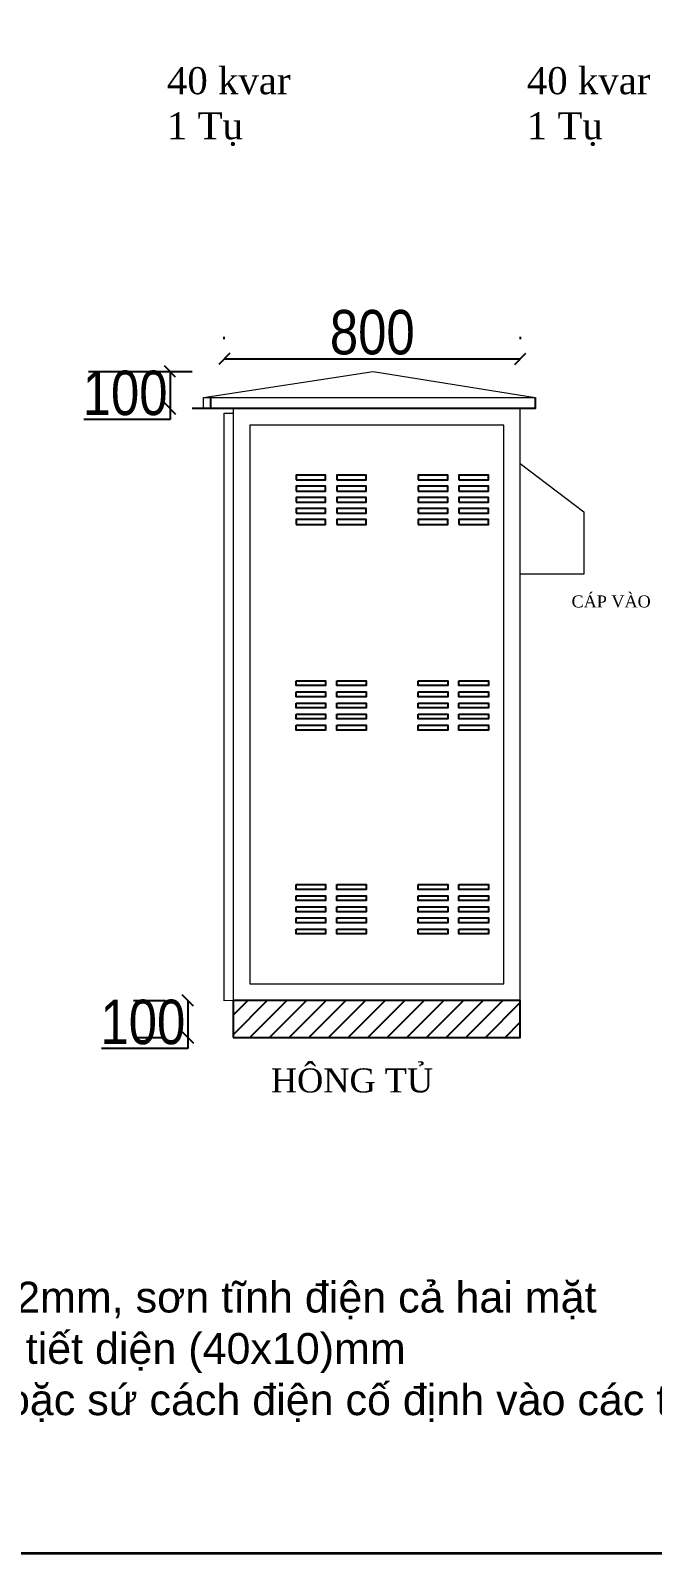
# Model space of a CAD drawing. Header units: millimetres. Extents: x 330554 to 656471, y 11007 to 130943.
# Drawn here: x 416314 to 417995, y 92136 to 96252 of the extents above; entities that cross this region are included whole.
import ezdxf

# ---------------------------------------------------------------- set-up
doc = ezdxf.new("R2010")
doc.units = ezdxf.units.MM
doc.header["$LTSCALE"] = 6
doc.layers.add('Khung Bao', color=101, linetype='Continuous')
doc.layers.add('thước đo', color=3, linetype='Continuous')
doc.layers.add('netlonkhungten', color=32, linetype='Continuous', lineweight=35)
doc.layers.add('tex tieu de', color=11, linetype='Continuous', lineweight=13)
doc.styles.add('ghi chu', font='arial.ttf', dxfattribs={"height": 80})
doc.styles.get("Standard").update_dxf_attribs({"font": 'VHELVCN.TTF', "height": 120})
doc.styles.add('tieu de', font='arialbd.ttf', dxfattribs={"height": 120})
doc.dimstyles.new('TL11', dxfattribs={"dimtxt": 60, "dimasz": 30, "dimexe": 60, "dimexo": 200, "dimgap": 10, "dimtad": 1, "dimtoh": 1, "dimdec": 0, "dimzin": 0, "dimdsep": 46, "dimtxsty": 'Standard', "dimblk": 'OBLIQUE', "dimcen": 0.09, "dimclrd": 6, "dimclre": 6, "dimclrt": 4, "dimadec": 0, "dimazin": 0, "dimtfac": 1, "dimtdec": 0, "dimtofl": 0, "dimtmove": 0, "dimatfit": 3, "dimldrblk": 'OBLIQUE', "dimfxl": 10, "dimtzin": 0, "dimarcsym": 0})

# ---------------------------------------------------------------- blocks, each defined once
blk = doc.blocks.new('_Oblique')
at = {"color": 0, "lineweight": -2}
blk.add_line((-0.5, -0.5), (0.5, 0.5), dxfattribs=at)
blk = doc.blocks.new('*D554')
at = {"layer": 'Defpoints', "color": 0, "transparency": 16777216}
for p in [(416271.6, 95330.7), (416633.8, 95230.7), (416691.6, 95230.7)]:
    blk.add_point(p, dxfattribs=at)
at = {"layer": 'Khung Bao', "color": 6, "lineweight": -2, "transparency": 16777216}
for p, q in [((416471.6, 95330.7), (416751.6, 95330.7)), ((416691.6, 95330.7), (416691.6, 95230.7)), ((416691.6, 95230.7), (416691.6, 95200.7)), ((416833.8, 95230.7), (416751.6, 95230.7)), ((416691.6, 95200.7), (416458.6, 95200.7))]:
    blk.add_line(p, q, dxfattribs=at)
at = {"layer": 'Khung Bao', "color": 6, "lineweight": -2, "transparency": 16777216, "xscale": 30, "yscale": 30, "zscale": 30}
for p, rotation in [((416691.6, 95330.7), 90), ((416691.6, 95230.7), 270)]:
    blk.add_blockref('_Oblique', p, dxfattribs=dict(at, rotation=rotation))
at = {"layer": 'Khung Bao', "color": 4, "transparency": 16777216, "insert": (416570.1, 95272), "char_height": 120, "attachment_point": 5}
blk.add_mtext('100', dxfattribs=at)
blk = doc.blocks.new('*D553')
at = {"layer": 'Defpoints', "color": 0, "transparency": 16777216}
for p in [(416792.6, 93630.7), (416739.5, 93530.7), (416792.6, 93530.7)]:
    blk.add_point(p, dxfattribs=at)
at = {"layer": 'Khung Bao', "color": 6, "lineweight": -2, "transparency": 16777216}
for p, q in [((416592.6, 93630.7), (416679.5, 93630.7)), ((416739.5, 93630.7), (416739.5, 93530.7)), ((416592.6, 93530.7), (416679.5, 93530.7)), ((416739.5, 93530.7), (416739.5, 93500.7)), ((416739.5, 93500.7), (416506.5, 93500.7))]:
    blk.add_line(p, q, dxfattribs=at)
at = {"layer": 'Khung Bao', "color": 6, "lineweight": -2, "transparency": 16777216, "xscale": 30, "yscale": 30, "zscale": 30}
for p, rotation in [((416739.5, 93630.7), 90), ((416739.5, 93530.7), 270)]:
    blk.add_blockref('_Oblique', p, dxfattribs=dict(at, rotation=rotation))
at = {"layer": 'Khung Bao', "color": 4, "transparency": 16777216, "insert": (416618, 93572), "char_height": 120, "attachment_point": 5}
blk.add_mtext('100', dxfattribs=at)
blk = doc.blocks.new('*D577')
at = {"layer": 'Defpoints', "color": 0, "transparency": 16777216}
for p in [(417638.2, 95364.7), (416838, 95218.4), (417638.2, 95218.4)]:
    blk.add_point(p, dxfattribs=at)
at = {"layer": 'Khung Bao', "color": 6, "lineweight": -2, "transparency": 16777216}
for p, q in [((416838, 95418.4), (416838, 95424.7)), ((417638.2, 95418.4), (417638.2, 95424.7)), ((416838, 95364.7), (417638.2, 95364.7))]:
    blk.add_line(p, q, dxfattribs=at)
at = {"layer": 'Khung Bao', "color": 6, "lineweight": -2, "transparency": 16777216, "xscale": 30, "yscale": 30, "zscale": 30, "rotation": 180}
blk.add_blockref('_Oblique', (416838, 95364.7), dxfattribs=at)
at = {"layer": 'Khung Bao', "color": 6, "lineweight": -2, "transparency": 16777216, "xscale": 30, "yscale": 30, "zscale": 30}
blk.add_blockref('_Oblique', (417638.2, 95364.7), dxfattribs=at)
at = {"layer": 'Khung Bao', "color": 4, "transparency": 16777216, "insert": (417238.1, 95436), "char_height": 120, "attachment_point": 5}
blk.add_mtext('800', dxfattribs=at)

msp = doc.modelspace()

# ---------------------------------------------------------------- hatches: boundary and pattern name
at = {"layer": 'thước đo', "linetype": 'ByBlock', "ltscale": 8}
h = msp.add_hatch(dxfattribs=at)
h.set_pattern_fill('ANSI31', color=0, scale=300, style=0)
h.set_pattern_definition([(45, (179329.448, 88131.157), (-26.516504, 26.516504), [])])
h.paths.add_polyline_path([(416861.948, 93530.685), (417638.186, 93530.685), (417638.186, 93630.685), (416861.948, 93630.685)])

# ---------------------------------------------------------------- linework, layer by layer
at = {"layer": 'netlonkhungten'}
msp.add_lwpolyline([(413725.963, 100300.107), (424995.864, 100300.107), (424995.864, 92136.301), (413725.963, 92136.301)], close=True, dxfattribs=at)
at = {"layer": 'thước đo', "color": 7, "lineweight": 18, "ltscale": 8}
for p, q in [((416781.948, 95260.685), (417240.067, 95330.685)), ((417240.067, 95330.685), (417678.186, 95260.685)), ((416781.948, 95230.685), (416781.948, 95260.685)), ((416781.948, 95260.685), (417678.186, 95260.685)), ((416801.948, 95230.685), (416781.948, 95230.685)), ((416837.955, 93630.09), (416837.955, 95218.401)), ((416837.955, 95218.401), (416862.186, 95218.401)), ((417638.186, 95081.828), (417809.754, 94951.415)), ((417809.754, 94951.415), (417809.754, 94783.328)), ((417809.754, 94783.328), (417638.186, 94783.328)), ((416861.948, 93630.685), (416837.955, 93630.09))]:
    msp.add_line(p, q, dxfattribs=at)
at = {"layer": 'thước đo', "color": 0, "linetype": 'ByBlock', "ltscale": 8}
for p, q in [((416801.948, 95230.685), (416801.948, 95263.741)), ((416841.948, 95230.685), (416801.948, 95230.685))]:
    msp.add_line(p, q, dxfattribs=at)
msp.add_lwpolyline([(417678.186, 95260.685), (417678.186, 95230.685), (416801.948, 95230.685), (416801.948, 95263.741)], dxfattribs=at)
at = {"layer": 'thước đo', "color": 7, "lineweight": 18, "ltscale": 8}
for points in [[(416862.186, 93630.685), (417638.186, 93630.685), (417638.186, 95230.685), (416862.186, 95230.685)], [(416907.186, 93675.685), (417593.186, 93675.685), (417593.186, 95185.685), (416907.186, 95185.685)]]:
    msp.add_lwpolyline(points, close=True, dxfattribs=at)
at = {"layer": 'thước đo', "color": 0, "linetype": 'ByBlock', "ltscale": 8}
for points in [[(417031.948, 95037.504), (417111.948, 95037.504), (417111.948, 95050.504), (417031.948, 95050.504)], [(417141.948, 95037.504), (417221.948, 95037.504), (417221.948, 95050.504), (417141.948, 95050.504)], [(417361.948, 95037.504), (417441.948, 95037.504), (417441.948, 95050.504), (417361.948, 95050.504)], [(417471.948, 95037.504), (417551.948, 95037.504), (417551.948, 95050.504), (417471.948, 95050.504)], [(417031.948, 95007.504), (417111.948, 95007.504), (417111.948, 95020.504), (417031.948, 95020.504)], [(417141.948, 95007.504), (417221.948, 95007.504), (417221.948, 95020.504), (417141.948, 95020.504)], [(417361.948, 95007.504), (417441.948, 95007.504), (417441.948, 95020.504), (417361.948, 95020.504)], [(417471.948, 95007.504), (417551.948, 95007.504), (417551.948, 95020.504), (417471.948, 95020.504)], [(417031.948, 94977.504), (417111.948, 94977.504), (417111.948, 94990.504), (417031.948, 94990.504)], [(417031.948, 94947.504), (417111.948, 94947.504), (417111.948, 94960.504), (417031.948, 94960.504)], [(417141.948, 94977.504), (417221.948, 94977.504), (417221.948, 94990.504), (417141.948, 94990.504)], [(417141.948, 94947.504), (417221.948, 94947.504), (417221.948, 94960.504), (417141.948, 94960.504)], [(417361.948, 94977.504), (417441.948, 94977.504), (417441.948, 94990.504), (417361.948, 94990.504)], [(417361.948, 94947.504), (417441.948, 94947.504), (417441.948, 94960.504), (417361.948, 94960.504)], [(417471.948, 94977.504), (417551.948, 94977.504), (417551.948, 94990.504), (417471.948, 94990.504)], [(417471.948, 94947.504), (417551.948, 94947.504), (417551.948, 94960.504), (417471.948, 94960.504)], [(417031.948, 94917.504), (417111.948, 94917.504), (417111.948, 94930.504), (417031.948, 94930.504)], [(417141.948, 94917.504), (417221.948, 94917.504), (417221.948, 94930.504), (417141.948, 94930.504)], [(417361.948, 94917.504), (417441.948, 94917.504), (417441.948, 94930.504), (417361.948, 94930.504)], [(417471.948, 94917.504), (417551.948, 94917.504), (417551.948, 94930.504), (417471.948, 94930.504)], [(417031.948, 94494.657), (417111.948, 94494.657), (417111.948, 94481.657), (417031.948, 94481.657)], [(417031.948, 94464.657), (417111.948, 94464.657), (417111.948, 94451.657), (417031.948, 94451.657)], [(417141.948, 94494.657), (417221.948, 94494.657), (417221.948, 94481.657), (417141.948, 94481.657)], [(417141.948, 94464.657), (417221.948, 94464.657), (417221.948, 94451.657), (417141.948, 94451.657)], [(417361.948, 94494.657), (417441.948, 94494.657), (417441.948, 94481.657), (417361.948, 94481.657)], [(417361.948, 94464.657), (417441.948, 94464.657), (417441.948, 94451.657), (417361.948, 94451.657)], [(417471.948, 94494.657), (417551.948, 94494.657), (417551.948, 94481.657), (417471.948, 94481.657)], [(417471.948, 94464.657), (417551.948, 94464.657), (417551.948, 94451.657), (417471.948, 94451.657)], [(417031.948, 94434.657), (417111.948, 94434.657), (417111.948, 94421.657), (417031.948, 94421.657)], [(417141.948, 94434.657), (417221.948, 94434.657), (417221.948, 94421.657), (417141.948, 94421.657)], [(417361.948, 94434.657), (417441.948, 94434.657), (417441.948, 94421.657), (417361.948, 94421.657)], [(417471.948, 94434.657), (417551.948, 94434.657), (417551.948, 94421.657), (417471.948, 94421.657)], [(417031.948, 94404.657), (417111.948, 94404.657), (417111.948, 94391.657), (417031.948, 94391.657)], [(417141.948, 94404.657), (417221.948, 94404.657), (417221.948, 94391.657), (417141.948, 94391.657)], [(417361.948, 94404.657), (417441.948, 94404.657), (417441.948, 94391.657), (417361.948, 94391.657)], [(417471.948, 94404.657), (417551.948, 94404.657), (417551.948, 94391.657), (417471.948, 94391.657)], [(417031.948, 94374.657), (417111.948, 94374.657), (417111.948, 94361.657), (417031.948, 94361.657)], [(417141.948, 94374.657), (417221.948, 94374.657), (417221.948, 94361.657), (417141.948, 94361.657)], [(417361.948, 94374.657), (417441.948, 94374.657), (417441.948, 94361.657), (417361.948, 94361.657)], [(417471.948, 94374.657), (417551.948, 94374.657), (417551.948, 94361.657), (417471.948, 94361.657)], [(417031.948, 93943.866), (417111.948, 93943.866), (417111.948, 93930.866), (417031.948, 93930.866)], [(417141.948, 93943.866), (417221.948, 93943.866), (417221.948, 93930.866), (417141.948, 93930.866)], [(417361.948, 93943.866), (417441.948, 93943.866), (417441.948, 93930.866), (417361.948, 93930.866)], [(417471.948, 93943.866), (417551.948, 93943.866), (417551.948, 93930.866), (417471.948, 93930.866)], [(417031.948, 93913.866), (417111.948, 93913.866), (417111.948, 93900.866), (417031.948, 93900.866)], [(417031.948, 93883.866), (417111.948, 93883.866), (417111.948, 93870.866), (417031.948, 93870.866)], [(417141.948, 93913.866), (417221.948, 93913.866), (417221.948, 93900.866), (417141.948, 93900.866)], [(417141.948, 93883.866), (417221.948, 93883.866), (417221.948, 93870.866), (417141.948, 93870.866)], [(417361.948, 93913.866), (417441.948, 93913.866), (417441.948, 93900.866), (417361.948, 93900.866)], [(417361.948, 93883.866), (417441.948, 93883.866), (417441.948, 93870.866), (417361.948, 93870.866)], [(417471.948, 93913.866), (417551.948, 93913.866), (417551.948, 93900.866), (417471.948, 93900.866)], [(417471.948, 93883.866), (417551.948, 93883.866), (417551.948, 93870.866), (417471.948, 93870.866)], [(417031.948, 93853.866), (417111.948, 93853.866), (417111.948, 93840.866), (417031.948, 93840.866)], [(417141.948, 93853.866), (417221.948, 93853.866), (417221.948, 93840.866), (417141.948, 93840.866)], [(417361.948, 93853.866), (417441.948, 93853.866), (417441.948, 93840.866), (417361.948, 93840.866)], [(417471.948, 93853.866), (417551.948, 93853.866), (417551.948, 93840.866), (417471.948, 93840.866)], [(417031.948, 93823.866), (417111.948, 93823.866), (417111.948, 93810.866), (417031.948, 93810.866)], [(417141.948, 93823.866), (417221.948, 93823.866), (417221.948, 93810.866), (417141.948, 93810.866)], [(417361.948, 93823.866), (417441.948, 93823.866), (417441.948, 93810.866), (417361.948, 93810.866)], [(417471.948, 93823.866), (417551.948, 93823.866), (417551.948, 93810.866), (417471.948, 93810.866)], [(416861.948, 93530.685), (417638.186, 93530.685), (417638.186, 93630.685), (416861.948, 93630.685)]]:
    msp.add_lwpolyline(points, close=True, dxfattribs=at)

# ---------------------------------------------------------------- texts
at = {"linetype": 'ByBlock', "lineweight": 18, "ltscale": 8}
for s, insert, char_height, width, attachment_point in [('{\\fTimes New Roman|b0|i0|c0|p18;CÁP VÀO}', (417776.646, 94725.508), 32.4648, 3213.16342, 1), ('{\\fTimes New Roman|b0|i0|c0|p18;HÔNG TỦ}', (417402.607, 93447.304), 64.9296, 6426.32684, 3)]:
    msp.add_mtext(s, dxfattribs=dict(at, insert=insert, char_height=char_height, width=width, attachment_point=attachment_point))
at = {"layer": 'tex tieu de', "insert": (414214.504, 92608.657), "char_height": 83.2, "width": 6118.31407, "attachment_point": 4, "style": 'ghi chu'}
msp.add_mtext('- Vật liệu chế tạo vỏ tủ sử dụng tôn dày 2mm, sơ{\\fArial|b0|i0|c238|p34;n tĩnh đi}ện cả hai mặt\\P- Thanh trung hòa dùng một thanh đồng tiết diện (40x10)mm\\P- Ðỡ các thanh cái bằng các tấm phíp hoặc sứ cách điện cố định vào các thanh sắt vạn năng dọc hai bên hông tủ\\P- Kích thước MCCB lấy theo MISUBISHI', dxfattribs=at)
at = {"layer": 'thước đo', "color": 0, "linetype": 'ByBlock', "ltscale": 8, "char_height": 73.125, "width": 723.78472, "attachment_point": 1, "style": 'tieu de'}
for insert in [(416683.042, 96153.029), (417655.662, 96153.029)]:
    msp.add_mtext('{\\fTimes New Roman|b0|i0|c0|p18;40 kvar\\P1 Tụ}', dxfattribs=dict(at, insert=insert))

# ---------------------------------------------------------------- dimensions: what is measured, and where the dimension line sits
at = {"layer": 'Khung Bao'}
dim = msp.add_linear_dim(base=(417638.186, 95364.735), p1=(416837.955, 95218.401), p2=(417638.186, 95218.401), dimstyle='TL11', dxfattribs=at)
dim.commit()
dim.dimension.update_dxf_attribs({"geometry": '*D577', "text_midpoint": (417238.071, 95436.015)})
for base, p1, p2, picture, middle in [((416691.593, 95230.685), (416271.602, 95330.685), (416633.773, 95230.685), '*D554', (416570.073, 95271.965)), ((416739.515, 93530.685), (416792.62, 93630.685), (416792.62, 93530.685), '*D553', (416617.995, 93571.965))]:
    dim = msp.add_linear_dim(base=base, p1=p1, p2=p2, angle=90, dimstyle='TL11', dxfattribs=at)
    dim.commit()
    dim.dimension.update_dxf_attribs({"geometry": picture, "text_midpoint": middle})

doc.saveas('drawing.dxf')
